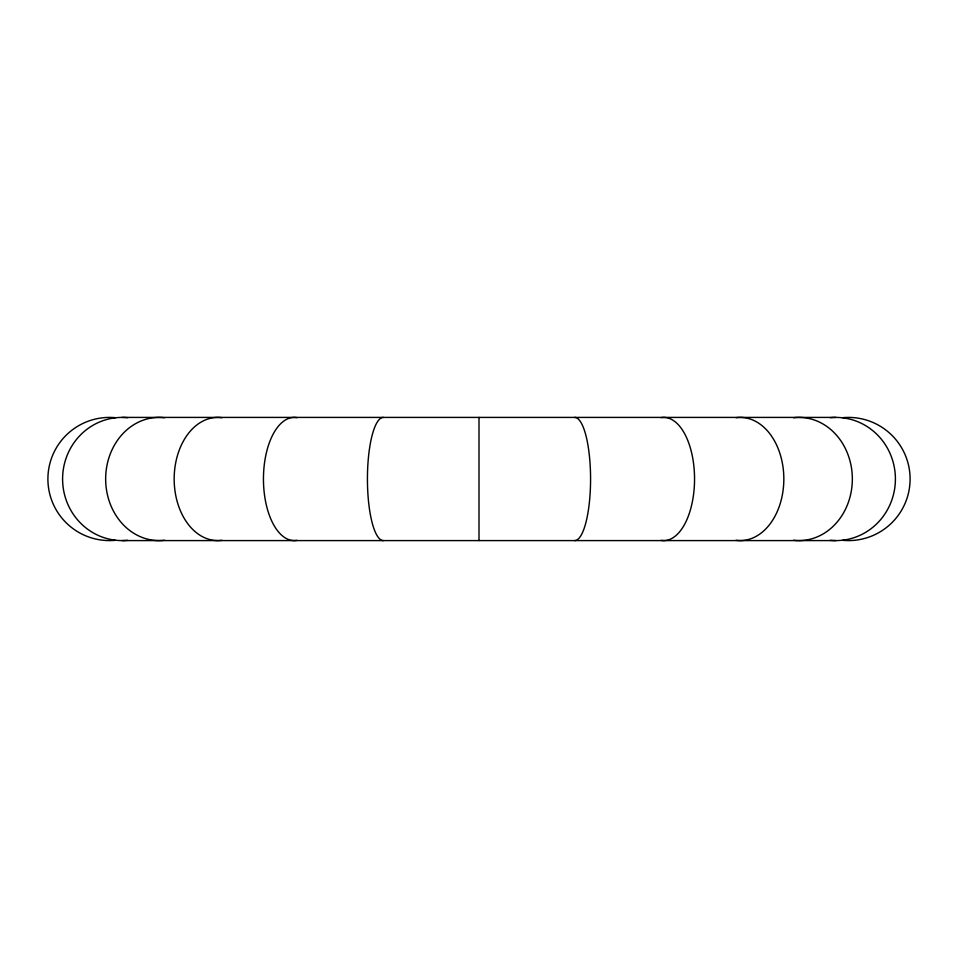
<?xml version="1.0" encoding="UTF-8"?>
<svg xmlns="http://www.w3.org/2000/svg" width="958" height="958" viewBox="0 0 958 958"><rect width="100%" height="100%" fill="white"/><g stroke="black" fill="none" stroke-linecap="round" stroke-linejoin="round"><path stroke-width="1.44" d="M122.073 417.413L835.927 417.413M122.073 540.587L835.927 540.587M479 417.413L479 540.587M842.669 417.688A61.587 61.587 0 0 1 910.1 479A61.587 61.587 0 0 1 842.669 540.312M830.275 417.688A61.587 59.492 -90 0 1 895.407 479A61.587 59.492 -90 0 1 830.275 540.312M793.44 417.748A61.587 53.337 -90 0 1 852.345 479A61.587 53.337 -90 0 1 793.44 540.252M736.019 417.712A61.587 43.553 -90 0 1 783.836 479A61.587 43.553 -90 0 1 736.019 540.288M661.08 417.652A61.587 30.788 -90 0 1 694.55 479A61.587 30.788 -90 0 1 661.08 540.348M296.92 540.348A61.587 30.788 -90 0 1 263.45 479A61.587 30.788 -90 0 1 296.92 417.652M221.981 540.288A61.587 43.553 -90 0 1 174.164 479A61.587 43.553 -90 0 1 221.981 417.712M164.56 540.252A61.587 53.337 -90 0 1 105.655 479A61.587 53.337 -90 0 1 164.56 417.748M127.725 540.312A61.587 59.492 -90 0 1 62.593 479A61.587 59.492 -90 0 1 127.725 417.688M115.331 540.312A61.587 61.587 0 0 1 47.9 479A61.587 61.587 0 0 1 115.331 417.688M383.368 540.587A61.587 15.939 -90 0 1 367.429 479A61.587 15.939 -90 0 1 383.368 417.413M574.632 417.413A61.587 15.939 -90 0 1 590.571 479A61.587 15.939 -90 0 1 574.632 540.587"/></g></svg>
